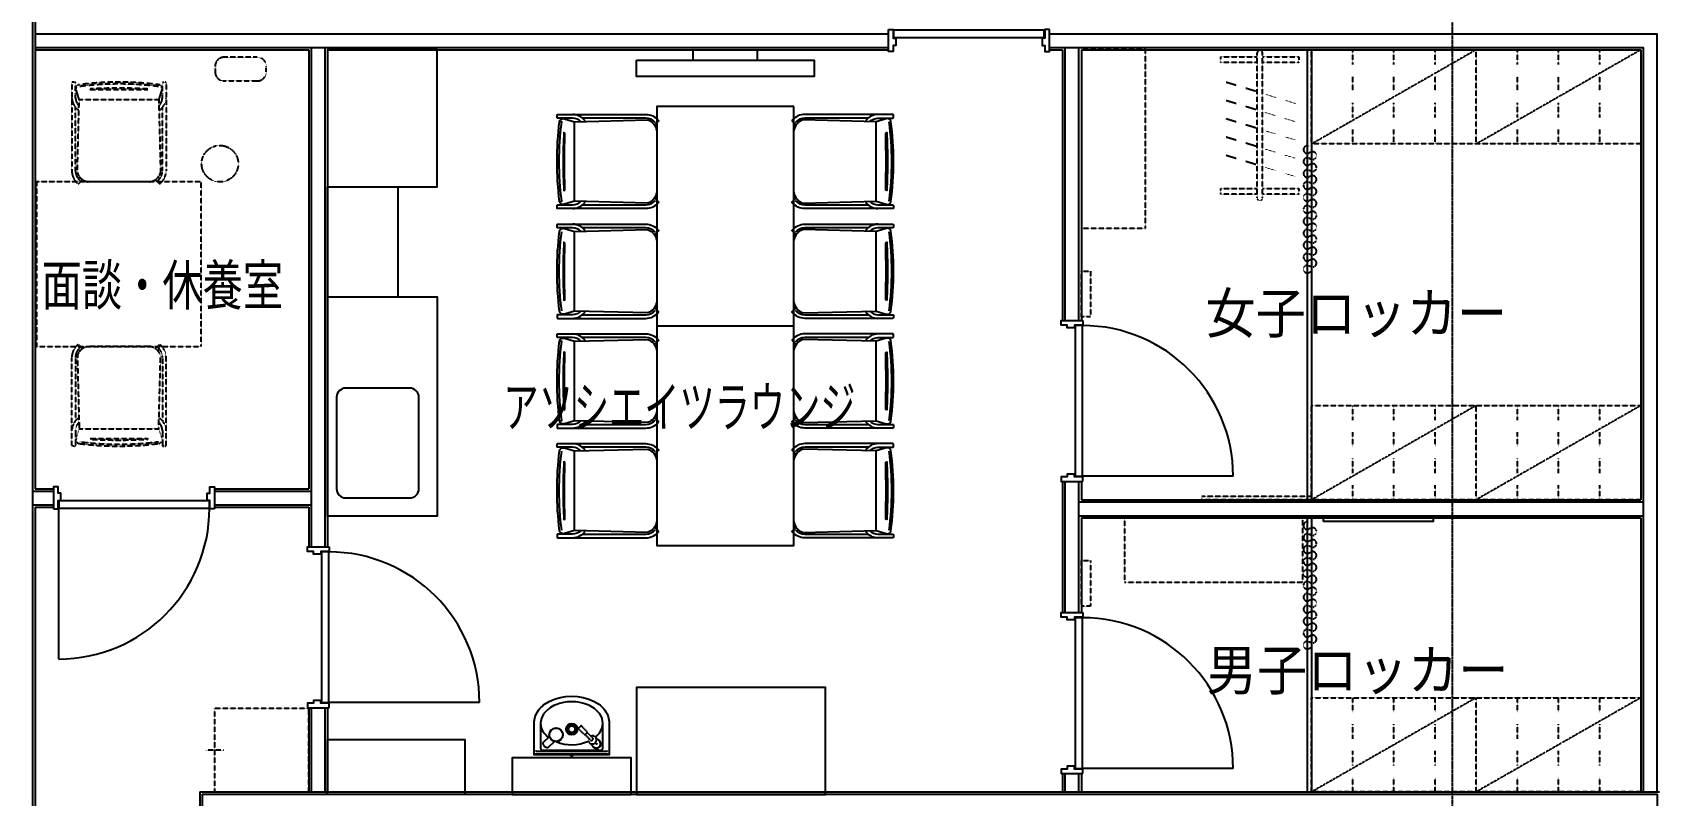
# Model space of a CAD drawing. Header units: millimetres. Extents: x 0 to 181737, y 0 to 59400.
# Drawn here: x 122052 to 130941, y 21818 to 25989 of the extents above; entities that cross this region are included whole.
import ezdxf
from ezdxf.enums import TextEntityAlignment as Align

# ---------------------------------------------------------------- set-up
doc = ezdxf.new("R2010")
doc.units = ezdxf.units.MM
doc.header["$LTSCALE"] = 0.2
doc.linetypes.add('CENTER', pattern=[50.8, 31.75, -6.35, 6.35, -6.35])
doc.linetypes.add('HIDDEN', pattern=[9.525, 6.35, -3.175])
for name, color, linetype in [('A_什器', 9, 'HIDDEN'), ('A_室名', 8, 'Continuous'), ('A_建築', 8, 'Continuous')]:
    doc.layers.add(name, color=color, linetype=linetype)
doc.layers.add('A_通芯', color=8, linetype='CENTER', plot=False)
doc.styles.get("Standard").update_dxf_attribs({"font": 'simplex.shx', "width": 0.8, "bigfont": 'extfont2.shx'})

# ---------------------------------------------------------------- blocks, each defined once
blk = doc.blocks.new('INS-GMEWW')
at = {"color": 0}
for p, q in [((-257.5, 272.5), (-257.5, -207.5)), ((-257.5, 272.5), (-257.5, 191.4)), ((-242.5, 277.5), (-252.5, 277.5)), ((-242.5, 277.5), (-252.5, 277.5)), ((-237.5, 212.5), (-237.5, 272.5)), ((237.5, 212.5), (237.5, 272.5)), ((242.5, 277.5), (252.5, 277.5)), ((242.5, 277.5), (252.5, 277.5)), ((257.5, 272.5), (257.5, -207.5)), ((257.5, 272.5), (257.5, 191.4)), ((-237.5, 191.9), (-237.5, 212.5)), ((-217.5, 182.5), (-234, 236.7)), ((-227.5, -217.5), (-217.5, 182.5)), ((-217.5, 182.5), (217.5, 182.5)), ((-158.2, 239.9), (-155.9, 235.1)), ((155.9, 235.1), (158.2, 239.9)), ((234, 236.7), (217.5, 182.5)), ((217.5, 182.5), (227.5, -217.5)), ((237.5, 191.9), (237.5, 212.5)), ((-237.5, -207.5), (-237.5, 138.9)), ((-219.2, 127), (-218.9, 127.3)), ((219.2, 127), (218.9, 127.3)), ((237.5, -207.5), (237.5, 138.9)), ((-213.7, -242.4), (-222.3, -251)), ((-219.1, -276), (-198.8, -255.8)), ((219.1, -276), (198.8, -255.8)), ((213.7, -242.4), (222.3, -251)), ((167.5, -267.5), (-167.5, -267.5))]:
    blk.add_line(p, q, dxfattribs=at)
for centre, radius, start, end in [((-252.5, 272.5), 5, 90, 180), ((-252.5, 272.5), 5, 90, 180), ((-242.5, 272.5), 5, 0, 90), ((-242.5, 272.5), 5, 11.16481, 90), ((0, -1400.2), 1677.7, 82.54265, 97.45735), ((0, -1400.2), 1667.7, 82.54265, 97.45735), ((242.5, 272.5), 5, 90, 180), ((242.5, 272.5), 5, 90, 168.83519), ((252.5, 272.5), 5, 0, 90), ((252.5, 272.5), 5, 0, 90), ((-167.6, 195.6), 90, 182.62764, 229.88083), ((-167.6, 195.6), 70, 182.97954, 223.49198), ((-215.1, 243.5), 20, 97.45735, 199.76235), ((0, -2530.2), 2774.6, 86.73146, 93.26854), ((0, -10804), 11040.2, 89.19072, 90.80928), ((215.1, 243.5), 20, 340.23765, 82.54265), ((167.6, 195.6), 70, 316.50802, 357.02046), ((167.6, 195.6), 90, 310.11917, 357.37236), ((-222.4, 130.6), 5, 229.88083, 270), ((-222.7, 130.6), 5, 274.03268, 315.20027), ((222.7, 130.6), 5, 224.79973, 265.96732), ((222.4, 130.6), 5, 270, 310.11917), ((-167.5, -207.5), 90, 180, 229.88083), ((-167.5, -207.5), 70, 180, 230.29098), ((-158.4, -195.6), 72.4, 197.5731, 262.81576), ((158.4, -195.6), 72.4, 277.18424, 342.4269), ((167.5, -207.5), 70, 309.70902, 0), ((167.5, -207.5), 90, 310.11917, 0), ((-222.3, -272.5), 5, 229.88083, 270), ((-222.6, -272.5), 5, 274.03268, 315.20027), ((222.6, -272.5), 5, 224.79973, 265.96732), ((222.3, -272.5), 5, 270, 310.11917)]:
    blk.add_arc(centre, radius, start, end, dxfattribs=at)
blk = doc.blocks.new('INS-GPPFS')
at = {"color": 0}
for p, q in [((-219.1, 276), (-198.8, 255.8)), ((167.5, 267.5), (-167.5, 267.5)), ((219.1, 276), (198.8, 255.8)), ((-257.5, -272.5), (-257.5, 207.5)), ((-237.5, 207.5), (-237.5, -138.9)), ((-227.5, 217.5), (-217.5, -182.5)), ((-213.7, 242.4), (-222.3, 251)), ((213.7, 242.4), (222.3, 251)), ((217.5, -182.5), (227.5, 217.5)), ((237.5, 207.5), (237.5, -138.9)), ((257.5, -272.5), (257.5, 207.5)), ((-219.2, -127), (-218.9, -127.3)), ((219.2, -127), (218.9, -127.3)), ((-257.5, -272.5), (-257.5, -191.4)), ((-237.5, -191.9), (-237.5, -212.5)), ((-237.5, -212.5), (-237.5, -272.5)), ((-217.5, -182.5), (-234, -236.7)), ((-217.5, -182.5), (217.5, -182.5)), ((-158.2, -239.9), (-155.9, -235.1)), ((155.9, -235.1), (158.2, -239.9)), ((234, -236.7), (217.5, -182.5)), ((237.5, -191.9), (237.5, -212.5)), ((237.5, -212.5), (237.5, -272.5)), ((257.5, -272.5), (257.5, -191.4)), ((-242.5, -277.5), (-252.5, -277.5)), ((-242.5, -277.5), (-252.5, -277.5)), ((242.5, -277.5), (252.5, -277.5)), ((242.5, -277.5), (252.5, -277.5))]:
    blk.add_line(p, q, dxfattribs=at)
for centre, radius, start, end in [((-167.5, 207.5), 90, 130.11917, 180), ((-158.4, 195.6), 72.4, 97.18424, 162.4269), ((-222.3, 272.5), 5, 90, 130.11917), ((-222.6, 272.5), 5, 44.79973, 85.96732), ((158.4, 195.6), 72.4, 17.5731, 82.81576), ((222.6, 272.5), 5, 94.03268, 135.20027), ((222.3, 272.5), 5, 49.88083, 90), ((167.5, 207.5), 90, 0, 49.88083), ((-167.5, 207.5), 70, 129.70902, 180), ((167.5, 207.5), 70, 360, 50.29098), ((-167.6, -195.6), 90, 130.11917, 177.37236), ((-167.6, -195.6), 70, 136.50802, 177.02046), ((-222.4, -130.6), 5, 90, 130.11917), ((-222.7, -130.6), 5, 44.79973, 85.96732), ((167.6, -195.6), 70, 2.97954, 43.49198), ((222.7, -130.6), 5, 94.03268, 135.20027), ((222.4, -130.6), 5, 49.88083, 90), ((167.6, -195.6), 90, 2.62764, 49.88083), ((-215.1, -243.5), 20, 160.23765, 262.54265), ((0, 1400.2), 1677.7, 262.54265, 277.45735), ((0, 1400.2), 1667.7, 262.54265, 277.45735), ((0, 2530.2), 2774.6, 266.73146, 273.26854), ((0, 10804), 11040.2, 269.19072, 270.80928), ((215.1, -243.5), 20, 277.45735, 19.76235), ((-252.5, -272.5), 5, 180, 270), ((-252.5, -272.5), 5, 180, 270), ((-242.5, -272.5), 5, 270, 0), ((-242.5, -272.5), 5, 270, 348.83519), ((242.5, -272.5), 5, 180, 270), ((242.5, -272.5), 5, 191.16481, 270), ((252.5, -272.5), 5, 270, 0), ((252.5, -272.5), 5, 270, 0)]:
    blk.add_arc(centre, radius, start, end, dxfattribs=at)
blk = doc.blocks.new('INS-G4K5L')
at = {"color": 0}
for p, q in [((-15, -395), (-15, 395)), ((15, -395), (15, 395)), ((-129.6, 219.2), (-183.5, 235.5)), ((-21.9, 186.4), (-75.8, 202.8)), ((-129.6, 119.2), (-183.5, 135.5)), ((-21.9, 86.4), (-75.8, 102.8)), ((85.9, 153.7), (32, 170.1)), ((193.7, 120.9), (139.8, 137.3)), ((-129.6, 19.2), (-183.5, 35.5)), ((-21.9, -13.6), (-75.8, 2.8)), ((85.9, 53.7), (32, 70.1)), ((193.7, 20.9), (139.8, 37.3)), ((-129.6, -80.8), (-183.5, -64.5)), ((85.9, -46.3), (32, -29.9)), ((193.7, -79.1), (139.8, -62.7)), ((-129.6, -180.8), (-183.5, -164.5)), ((-21.9, -113.6), (-75.8, -97.2)), ((85.9, -146.3), (32, -129.9)), ((193.7, -179.1), (139.8, -162.7)), ((-21.9, -213.6), (-75.8, -197.2)), ((85.9, -246.3), (32, -229.9)), ((193.7, -279.1), (139.8, -262.7))]:
    blk.add_line(p, q, dxfattribs=at)
for points in [[(-15, 345), (-212.5, 345), (-212.5, 375), (-15, 375)], [(15, 375), (212.5, 375), (212.5, 345), (15, 345)], [(-15, -375), (-212.5, -375), (-212.5, -345), (-15, -345)], [(15, -345), (212.5, -345), (212.5, -375), (15, -375)]]:
    blk.add_lwpolyline(points, dxfattribs=at)
for centre, start, end in [((0, 395), 0, 180), ((0, -395), 180, 0)]:
    blk.add_arc(centre, 15, start, end, dxfattribs=at)
blk = doc.blocks.new('INS-GEMI2')
at = {"color": 0}
for p, q in [((-30, 14.3), (-61.3, 45.6)), ((-14.3, 30), (-45.6, 61.3)), ((-27, 12.9), (-30, 14.3)), ((4.6, -16), (-25.2, 13.9)), ((-12.9, 27), (-14.3, 30)), ((16, -4.6), (-13.9, 25.2)), ((31, 0.8), (31, 0.8)), ((31, 0.8), (31, 0.8)), ((51.4, -19.6), (31, 0.8)), ((-0.8, -31), (19.6, -51.4)), ((13, -44.9), (13.9, -46.9)), ((13.9, -46.9), (15, -48.8)), ((15, -48.8), (16.2, -50.6)), ((16.2, -50.6), (17.5, -52.4)), ((17.5, -52.4), (19, -54)), ((19, -54), (20.7, -55.5)), ((19.6, -51.4), (20.8, -52.5)), ((20.7, -55.5), (22.4, -56.9)), ((20.8, -52.5), (22.1, -53.6)), ((22.1, -53.6), (23.4, -54.5)), ((22.4, -56.9), (24.2, -58.1)), ((23.4, -54.5), (24.8, -55.4)), ((24.2, -58.1), (26.2, -59.1)), ((24.8, -55.4), (26.2, -56.1)), ((26.2, -56.1), (27.7, -56.7)), ((26.2, -59.1), (28.1, -60)), ((27.7, -56.7), (29.3, -57.3)), ((28.1, -60), (30.2, -60.7)), ((29.3, -57.3), (30.8, -57.7)), ((30.2, -60.7), (32.3, -61.3)), ((30.8, -57.7), (32.4, -58)), ((32.3, -61.3), (34.5, -61.7)), ((32.4, -58), (34, -58.3)), ((34, -58.3), (35.7, -58.4)), ((34.5, -61.7), (36.7, -61.8)), ((35.7, -58.4), (37.3, -58.3)), ((36.7, -61.8), (38.9, -61.8)), ((37.3, -58.3), (38.9, -58.2)), ((38.9, -58.2), (40.5, -58)), ((38.9, -61.8), (41, -61.6)), ((40.5, -58), (42.1, -57.6)), ((41, -61.6), (43.2, -61.3)), ((42.1, -57.6), (43.6, -57.1)), ((43.2, -61.3), (45.3, -60.7)), ((43.6, -57.1), (45.2, -56.5)), ((46.9, -13.9), (44.9, -13)), ((45.2, -56.5), (46.6, -55.8)), ((45.3, -60.7), (47.3, -59.9)), ((46.6, -55.8), (48, -55)), ((48.8, -15), (46.9, -13.9)), ((47.3, -59.9), (49.3, -59)), ((48, -55), (49.4, -54.1)), ((50.6, -16.2), (48.8, -15)), ((49.3, -59), (51.2, -57.8)), ((49.4, -54.1), (50.7, -53.1)), ((52.4, -17.5), (50.6, -16.2)), ((50.7, -53.1), (51.9, -52)), ((51.2, -57.8), (53, -56.5)), ((52.6, -20.8), (51.4, -19.6)), ((51.4, -19.6), (51.4, -19.6)), ((51.8, -53.9), (51.7, -54.2)), ((51.7, -54.2), (51.7, -54.4)), ((51.7, -54.4), (51.7, -54.7)), ((51.7, -54.7), (51.7, -55)), ((51.7, -55), (51.8, -55.3)), ((52, -53.6), (51.8, -53.9)), ((51.8, -55.3), (52, -55.5)), ((51.9, -52), (53, -50.7)), ((52.1, -53.4), (52, -53.6)), ((53, -56.5), (52, -55.5)), ((52.3, -53.1), (52.1, -53.4)), ((52.5, -52.9), (52.3, -53.1)), ((54, -19), (52.4, -17.5)), ((52.7, -52.7), (52.5, -52.9)), ((53.6, -22.1), (52.6, -20.8)), ((52.9, -52.5), (52.7, -52.7)), ((53.1, -52.3), (52.9, -52.5)), ((53, -50.7), (54, -49.5)), ((53.4, -52.1), (53.1, -52.3)), ((53.6, -52), (53.4, -52.1)), ((54.6, -23.5), (53.6, -22.1)), ((53.9, -51.8), (53.6, -52)), ((54.2, -51.7), (53.9, -51.8)), ((55.5, -20.7), (54, -19)), ((54, -49.5), (55, -48.1)), ((54.4, -51.7), (54.2, -51.7)), ((54.7, -51.7), (54.4, -51.7)), ((55.4, -24.9), (54.6, -23.5)), ((55, -51.7), (54.7, -51.7)), ((55, -48.1), (55.8, -46.7)), ((55.3, -51.8), (55, -51.7)), ((55.5, -52), (55.3, -51.8)), ((56.1, -26.3), (55.4, -24.9)), ((56.9, -22.4), (55.5, -20.7)), ((56.5, -53), (55.5, -52)), ((55.8, -46.7), (56.5, -45.2)), ((56.8, -27.8), (56.1, -26.3)), ((56.5, -45.2), (57.1, -43.7)), ((56.5, -53), (57.8, -51.2)), ((57.3, -29.3), (56.8, -27.8)), ((58.1, -24.2), (56.9, -22.4)), ((57.1, -43.7), (57.6, -42.2)), ((57.7, -30.9), (57.3, -29.3)), ((57.6, -42.2), (57.9, -40.6)), ((58.1, -32.5), (57.7, -30.9)), ((57.8, -51.2), (59, -49.3)), ((57.9, -40.6), (58.2, -39)), ((59.1, -26.2), (58.1, -24.2)), ((58.3, -34.1), (58.1, -32.5)), ((58.2, -39), (58.3, -37.4)), ((58.4, -35.7), (58.3, -34.1)), ((58.3, -37.4), (58.4, -35.7)), ((59, -49.3), (59.9, -47.3)), ((60, -28.1), (59.1, -26.2)), ((59.9, -47.3), (60.7, -45.3)), ((60.7, -30.2), (60, -28.1)), ((61.3, -32.3), (60.7, -30.2)), ((60.7, -45.3), (61.3, -43.2)), ((61.7, -34.5), (61.3, -32.3)), ((61.3, -43.2), (61.6, -41)), ((61.6, -41), (61.8, -38.9)), ((61.8, -36.7), (61.7, -34.5)), ((61.8, -38.9), (61.8, -36.7))]:
    blk.add_line(p, q, dxfattribs=at)
blk.add_circle((36.5, -36.5), 2, dxfattribs=at)
for centre, radius, start, end in [((-59.8, 47), 2, 142.79843, 225), ((-36.2, 28.9), 31.8, 139.82596, 142.58749), ((10.4, -11.2), 93.2, 134.65172, 139.48337), ((11.2, -10.4), 93.2, 130.51663, 135.34828), ((-36.8, 46.1), 19.1, 126.49962, 131.08693), ((-47, 59.8), 2, 45, 127.20157), ((-27.3, 14.8), 1.97, 278.1166, 311.35537), ((-74, 74), 77.3, 308.35485, 318.31698), ((-44.6, 49.3), 39, 316.68072, 323.28141), ((-14.8, 27.3), 1.97, 318.64463, 351.8834), ((16, -15.9), 22.9, 109.25934, 114.86181), ((15.8, -15.1), 22.1, 72.61322, 109.4606), ((16.1, -14.1), 21.1, 45.04022, 72.46762), ((16.1, -14), 21.1, 17.53238, 44.95978), ((15.1, -15.8), 22.1, 160.5394, 197.38677), ((14.1, -16.1), 21.1, 197.53238, 224.95978), ((-0.8, -9.3), 5.04, 145.07818, 170.80066), ((14, -16.1), 21.1, 225.04022, 252.46762), ((9.9, -10.7), 7.49, 224.93171, 252.46738), ((10, -10.6), 7.52, 225.03801, 252.42037), ((10, -10.3), 7.87, 252.55854, 289.40819), ((10, -10.3), 7.87, 252.56835, 289.4176), ((14.3, -15.1), 22.1, 252.61322, 289.4606), ((9.9, -9.9), 8.25, 289.30127, 340.69873), ((9.9, -10), 8.23, 289.27591, 315.0337), ((10.3, -10.1), 7.87, 314.24382, 43.99247), ((10.6, -10), 7.52, 17.57963, 44.96199), ((10.3, -10), 7.87, 340.59181, 17.44146), ((14, -14), 23.2, 289.3477, 340.6523), ((15.1, -14.3), 22.1, 340.5394, 17.38677)]:
    blk.add_arc(centre, radius, start, end, dxfattribs=at)
at = {"color": 0, "lineweight": -3}
blk.add_point((36.5, -36.5), dxfattribs=at)

msp = doc.modelspace()

# ---------------------------------------------------------------- linework, layer by layer
at = {"layer": 'A_什器', "linetype": 'Continuous'}
for points in [[(123664.79, 24545), (124264.79, 24545), (124264.79, 23345), (123664.79, 23345), (123664.79, 25145), (124264.8, 25145), (124264.8, 25895), (123664.8, 25895), (123664.8, 25145)], [(125664.57, 25839), (125664.57, 25895), (126014.57, 25895), (126014.57, 25839)], [(129019.8, 25894.99), (129019.8, 23435)], [(129044.8, 25894.99), (129044.8, 23435)], [(125439.49, 25497.79), (125448.08, 25506.39)], [(126239.65, 25497.79), (126231.06, 25506.39)], [(124049.79, 25145), (124049.79, 24545)], [(125439.49, 25070.31), (125448.08, 25061.72)], [(126239.65, 25070.31), (126231.06, 25061.72)], [(125439.49, 24897.79), (125448.08, 24906.39)], [(126239.65, 24897.79), (126231.06, 24906.39)], [(125439.49, 24470.31), (125448.08, 24461.72)], [(126239.65, 24470.31), (126231.06, 24461.72)], [(126214.57, 24384.05), (125464.57, 24384.05)], [(125439.49, 24297.79), (125448.08, 24306.39)], [(126239.65, 24297.79), (126231.06, 24306.39)], [(125439.49, 23870.31), (125448.08, 23861.72)], [(126239.65, 23870.31), (126231.06, 23861.72)], [(125439.49, 23697.79), (125448.08, 23706.39)], [(126239.65, 23697.79), (126231.06, 23706.39)], [(129019.81, 23335), (129019.81, 21837.49)], [(129044.81, 23335), (129044.81, 21837.49)], [(125439.49, 23270.31), (125448.08, 23261.72)], [(126239.65, 23270.31), (126231.06, 23261.72)], [(124794.85, 22045.23), (125204.86, 22045.23)], [(124992.78, 22033.16), (125006.92, 22047.3)], [(124992.78, 22047.3), (125006.92, 22033.16)]]:
    msp.add_lwpolyline(points, dxfattribs=at)
at = {"layer": 'A_什器'}
for points in [[(128136.05, 24920), (128136.05, 25895), (127786.05, 25895), (127786.05, 24920)], [(122074.81, 24273.09), (122974.81, 24273.09), (122974.81, 25173.09), (122074.81, 25173.09)], [(127786.05, 24434.8), (127786.05, 24684.8), (127836.05, 24684.8), (127836.05, 24434.8)], [(128444.82, 23435), (128444.82, 23455), (129044.82, 23455), (129044.82, 23435)], [(128022.5, 22985), (128997.5, 22985), (128997.5, 23335), (128022.5, 23335)], [(127786.05, 22852.11), (127786.05, 23102.11), (127836.05, 23102.11), (127836.05, 22852.11)], [(123562.3, 21837.5), (123562.3, 22292.5), (123047.3, 22292.5), (123047.3, 21837.5)]]:
    msp.add_lwpolyline(points, close=True, dxfattribs=at)
for points in [[(130844.8, 25895), (130844.8, 25380), (129044.8, 25379.99), (129044.8, 25894.99), (130844.8, 25895), (129944.8, 25380), (129944.8, 25895), (129044.8, 25379.99)], [(129269.8, 25814.99), (129269.8, 25894.99)], [(129494.8, 25814.99), (129494.8, 25894.99)], [(129719.8, 25814.99), (129719.8, 25894.99)], [(130169.8, 25815), (130169.8, 25895)], [(130394.8, 25815), (130394.8, 25895)], [(130619.8, 25815), (130619.8, 25895)], [(129269.8, 25669.99), (129269.8, 25749.99)], [(129494.8, 25669.99), (129494.8, 25749.99)], [(129719.8, 25669.99), (129719.8, 25749.99)], [(130169.8, 25670), (130169.8, 25750)], [(130394.8, 25670), (130394.8, 25750)], [(130619.8, 25670), (130619.8, 25750)], [(129269.8, 25524.99), (129269.8, 25604.99)], [(129494.8, 25524.99), (129494.8, 25604.99)], [(129719.8, 25524.99), (129719.8, 25604.99)], [(130169.8, 25525), (130169.8, 25605)], [(130394.8, 25525), (130394.8, 25605)], [(130619.8, 25525), (130619.8, 25605)], [(129269.8, 25379.99), (129269.8, 25459.99)], [(129494.8, 25379.99), (129494.8, 25459.99)], [(129719.8, 25379.99), (129719.8, 25459.99)], [(130169.8, 25380), (130169.8, 25460)], [(130394.8, 25380), (130394.8, 25460)], [(130619.8, 25380), (130619.8, 25460)], [(130844.8, 23950), (130844.8, 23435), (129044.8, 23435), (129044.8, 23950), (130844.8, 23950), (129944.8, 23435), (129944.8, 23950), (129044.8, 23435)], [(129269.8, 23870), (129269.8, 23950)], [(129494.8, 23870), (129494.8, 23950)], [(129719.8, 23870), (129719.8, 23950)], [(130169.8, 23870), (130169.8, 23950)], [(130394.8, 23870), (130394.8, 23950)], [(130619.8, 23870), (130619.8, 23950)], [(129269.8, 23725), (129269.8, 23805)], [(129494.8, 23725), (129494.8, 23805)], [(129719.8, 23725), (129719.8, 23805)], [(130169.8, 23725), (130169.8, 23805)], [(130394.8, 23725), (130394.8, 23805)], [(130619.8, 23725), (130619.8, 23805)], [(129269.8, 23580), (129269.8, 23660)], [(129494.8, 23580), (129494.8, 23660)], [(129719.8, 23580), (129719.8, 23660)], [(130169.8, 23580), (130169.8, 23660)], [(130394.8, 23580), (130394.8, 23660)], [(130619.8, 23580), (130619.8, 23660)], [(129269.8, 23435), (129269.8, 23515)], [(129494.8, 23435), (129494.8, 23515)], [(129719.8, 23435), (129719.8, 23515)], [(130169.8, 23435), (130169.8, 23515)], [(130394.8, 23435), (130394.8, 23515)], [(130619.8, 23435), (130619.8, 23515)], [(130844.8, 22352.5), (130844.8, 21837.5), (129044.8, 21837.5), (129044.8, 22352.5), (130844.8, 22352.5), (129944.8, 21837.5), (129944.8, 22352.5), (129044.8, 21837.5)], [(129269.8, 22272.5), (129269.8, 22352.5)], [(129494.8, 22272.5), (129494.8, 22352.5)], [(129719.8, 22272.5), (129719.8, 22352.5)], [(130169.8, 22272.5), (130169.8, 22352.5)], [(130394.8, 22272.5), (130394.8, 22352.5)], [(130619.8, 22272.5), (130619.8, 22352.5)], [(129269.8, 22127.5), (129269.8, 22207.5)], [(129494.8, 22127.5), (129494.8, 22207.5)], [(129719.8, 22127.5), (129719.8, 22207.5)], [(130169.8, 22127.5), (130169.8, 22207.5)], [(130394.8, 22127.5), (130394.8, 22207.5)], [(130619.8, 22127.5), (130619.8, 22207.5)], [(123097.3, 22065), (122997.3, 22065)], [(129269.8, 21982.5), (129269.8, 22062.5)], [(129494.8, 21982.5), (129494.8, 22062.5)], [(129719.8, 21982.5), (129719.8, 22062.5)], [(130169.8, 21982.5), (130169.8, 22062.5)], [(130394.8, 21982.5), (130394.8, 22062.5)], [(130619.8, 21982.5), (130619.8, 22062.5)], [(129269.8, 21837.5), (129269.8, 21917.5)], [(129494.8, 21837.5), (129494.8, 21917.5)], [(129719.8, 21837.5), (129719.8, 21917.5)], [(130169.8, 21837.5), (130169.8, 21917.5)], [(130394.8, 21837.5), (130394.8, 21917.5)], [(130619.8, 21837.5), (130619.8, 21917.5)]]:
    msp.add_lwpolyline(points, dxfattribs=at)
msp.add_lwpolyline([(123280.41, 25854.44), (123100.41, 25854.44, 0.4142136), (123050.41, 25804.44), (123050.41, 25774.44, 0.4142136), (123100.41, 25724.44), (123280.41, 25724.44, 0.4142136), (123330.41, 25774.44), (123330.41, 25804.44, 0.4142136)], format="xyb", close=True, dxfattribs=at)
at = {"layer": 'A_什器', "linetype": 'Continuous'}
for points in [[(125354.07, 25839), (126325.07, 25839), (126325.07, 25748.5), (125354.07, 25748.5)], [(126214.57, 25584.05), (125464.57, 25584.05), (125464.57, 23184.05), (126214.57, 23184.05)], [(125354.85, 21823), (126386.85, 21823), (126386.85, 22408), (125354.85, 22408)], [(123664.8, 22123), (124414.8, 22123), (124414.8, 21823), (123664.8, 21823)], [(125324.85, 21823), (125324.85, 22023), (124674.85, 22023), (124674.85, 21823)]]:
    msp.add_lwpolyline(points, close=True, dxfattribs=at)
for points in [[(125049.67, 25502.43, 0.1786334), (125005.13, 25521.55), (124924.57, 25521.55, -0.4142136), (124919.57, 25526.55), (124919.57, 25536.55, -0.4142136), (124924.57, 25541.55), (125404.57, 25541.55, -0.2211492), (125473.39, 25509.55, -0.1768632), (125474.57, 25506.32, -0.1815847), (125473.1, 25503.13), (125452.84, 25482.87)], [(125014.57, 25066.55), (124960.35, 25050.09, -0.4786102), (124933.76, 25066.31, -0.0651697), (124933.76, 25501.79, -0.4786102), (124960.35, 25518.02), (125014.57, 25501.55)], [(125069.74, 25502.93), (125070.03, 25503.22, 0.1815847), (125071.49, 25506.42, 0.1768632), (125070.32, 25509.64, 0.2091531), (125005.62, 25541.55)], [(125464.57, 25116.55, -0.2926226), (125414.57, 25056.55), (125014.57, 25066.55), (125014.57, 25501.55), (125414.57, 25511.55, -0.2926226), (125464.57, 25451.55)], [(125458.42, 25496.27, 0.2230271), (125404.57, 25521.55), (125058.18, 25521.55)], [(126629.46, 25502.43, -0.1786334), (126674, 25521.55), (126754.57, 25521.55, 0.4142136), (126759.57, 25526.55), (126759.57, 25536.55, 0.4142136), (126754.57, 25541.55), (126274.57, 25541.55, 0.2211492), (126205.74, 25509.55, 0.1768632), (126204.57, 25506.32, 0.1815847), (126206.03, 25503.13), (126226.29, 25482.87)], [(126214.57, 25116.55, 0.2926226), (126264.57, 25056.55), (126664.57, 25066.55), (126664.57, 25501.55), (126264.57, 25511.55, 0.2926226), (126214.57, 25451.55)], [(126620.96, 25521.55), (126274.57, 25521.55, 0.2230271), (126220.72, 25496.27)], [(126673.52, 25541.55, 0.2091531), (126608.82, 25509.64, 0.1768632), (126607.64, 25506.42, 0.1815847), (126609.11, 25503.22), (126609.4, 25502.93)], [(126664.57, 25066.55), (126718.78, 25050.09, 0.4786102), (126745.38, 25066.31, 0.0651697), (126745.38, 25501.79, 0.4786102), (126718.78, 25518.02), (126664.57, 25501.55)], [(124943.67, 25500.49, 0.0651697), (124943.67, 25067.61)], [(124961.99, 25128.12, -0.0070624), (124961.99, 25439.98), (124957.18, 25442.25, 0.0285312), (124957.18, 25125.86), (124961.99, 25128.12)], [(126717.15, 25439.98), (126721.96, 25442.25, -0.0285312), (126721.96, 25125.86), (126717.15, 25128.12, 0.0070624), (126717.15, 25439.98)], [(126735.46, 25067.61, 0.0651697), (126735.46, 25500.49)], [(125452.84, 25085.24), (125473.1, 25064.98, -0.1815847), (125474.57, 25061.78, -0.1768632), (125473.39, 25058.56, -0.2211492), (125404.57, 25026.55), (124924.57, 25026.55, -0.4142136), (124919.57, 25031.55), (124919.57, 25041.55, -0.4142136), (124924.57, 25046.55), (125005.13, 25046.55, 0.1786334), (125049.67, 25065.67)], [(125058.18, 25046.55), (125404.57, 25046.55, 0.2230271), (125458.42, 25071.83)], [(126629.46, 25065.67, 0.1786334), (126674, 25046.55), (126754.57, 25046.55, -0.4142136), (126759.57, 25041.55), (126759.57, 25031.55, -0.4142136), (126754.57, 25026.55), (126274.57, 25026.55, -0.2211492), (126205.74, 25058.56, -0.1768632), (126204.57, 25061.78, -0.1815847), (126206.03, 25064.98), (126226.29, 25085.24)], [(126220.72, 25071.83, 0.2230271), (126274.57, 25046.55), (126620.96, 25046.55)], [(125005.62, 25026.55, 0.2091531), (125070.32, 25058.46, 0.1768632), (125071.49, 25061.68, 0.1815847), (125070.03, 25064.88), (125069.74, 25065.17)], [(126609.4, 25065.17), (126609.11, 25064.88, 0.1815847), (126607.64, 25061.68, 0.1768632), (126608.82, 25058.46, 0.2091531), (126673.52, 25026.55)], [(125049.67, 24902.43, 0.1786334), (125005.13, 24921.55), (124924.57, 24921.55, -0.4142136), (124919.57, 24926.55), (124919.57, 24936.55, -0.4142136), (124924.57, 24941.55), (125404.57, 24941.55, -0.2211492), (125473.39, 24909.55, -0.1768632), (125474.57, 24906.32, -0.1815847), (125473.1, 24903.13), (125452.84, 24882.87)], [(125014.57, 24466.55), (124960.35, 24450.09, -0.4786102), (124933.76, 24466.31, -0.0651697), (124933.76, 24901.79, -0.4786102), (124960.35, 24918.02), (125014.57, 24901.55)], [(124943.67, 24900.49, 0.0651697), (124943.67, 24467.61)], [(125069.74, 24902.93), (125070.03, 24903.22, 0.1815847), (125071.49, 24906.42, 0.1768632), (125070.32, 24909.64, 0.2091531), (125005.62, 24941.55)], [(125464.57, 24516.55, -0.2926226), (125414.57, 24456.55), (125014.57, 24466.55), (125014.57, 24901.55), (125414.57, 24911.55, -0.2926226), (125464.57, 24851.55)], [(125458.42, 24896.27, 0.2230271), (125404.57, 24921.55), (125058.18, 24921.55)], [(126226.29, 24882.87), (126206.03, 24903.13, -0.1815847), (126204.57, 24906.32, -0.1768632), (126205.74, 24909.55, -0.2211492), (126274.57, 24941.55), (126754.57, 24941.55, -0.4142136), (126759.57, 24936.55), (126759.57, 24926.55, -0.4142136), (126754.57, 24921.55), (126674, 24921.55, 0.1786334), (126629.46, 24902.43)], [(126214.57, 24516.55, 0.2926226), (126264.57, 24456.55), (126664.57, 24466.55), (126664.57, 24901.55), (126264.57, 24911.55, 0.2926226), (126214.57, 24851.55)], [(126620.96, 24921.55), (126274.57, 24921.55, 0.2230271), (126220.72, 24896.27)], [(126673.52, 24941.55, 0.2091531), (126608.82, 24909.64, 0.1768632), (126607.64, 24906.42, 0.1815847), (126609.11, 24903.22), (126609.4, 24902.93)], [(126664.57, 24466.55), (126718.78, 24450.09, 0.4786102), (126745.38, 24466.31, 0.0651697), (126745.38, 24901.79, 0.4786102), (126718.78, 24918.02), (126664.57, 24901.55)], [(126735.46, 24467.61, 0.0651697), (126735.46, 24900.49)], [(124961.99, 24839.98), (124957.18, 24842.25, 0.0285312), (124957.18, 24525.86), (124961.99, 24528.12, -0.0070624), (124961.99, 24839.98)], [(126717.15, 24839.98), (126721.96, 24842.25, -0.0285312), (126721.96, 24525.86), (126717.15, 24528.12, 0.0070624), (126717.15, 24839.98)], [(125049.67, 24465.67, -0.1786334), (125005.13, 24446.55), (124924.57, 24446.55, 0.4142136), (124919.57, 24441.55), (124919.57, 24431.55, 0.4142136), (124924.57, 24426.55), (125404.57, 24426.55, 0.2211492), (125473.39, 24458.56, 0.1768632), (125474.57, 24461.78, 0.1815847), (125473.1, 24464.98), (125452.84, 24485.24)], [(125005.62, 24426.55, 0.2091531), (125070.32, 24458.46, 0.1768632), (125071.49, 24461.68, 0.1815847), (125070.03, 24464.88), (125069.74, 24465.17)], [(125058.18, 24446.55), (125404.57, 24446.55, 0.2230271), (125458.42, 24471.83)], [(126629.46, 24465.67, 0.1786334), (126674, 24446.55), (126754.57, 24446.55, -0.4142136), (126759.57, 24441.55), (126759.57, 24431.55, -0.4142136), (126754.57, 24426.55), (126274.57, 24426.55, -0.2211492), (126205.74, 24458.56, -0.1768632), (126204.57, 24461.78, -0.1815847), (126206.03, 24464.98), (126226.29, 24485.24)], [(126220.72, 24471.83, 0.2230271), (126274.57, 24446.55), (126620.96, 24446.55)], [(126609.4, 24465.17), (126609.11, 24464.88, 0.1815847), (126607.64, 24461.68, 0.1768632), (126608.82, 24458.46, 0.2091531), (126673.52, 24426.55)], [(125049.67, 24302.43, 0.1786334), (125005.13, 24321.55), (124924.57, 24321.55, -0.4142136), (124919.57, 24326.55), (124919.57, 24336.55, -0.4142136), (124924.57, 24341.55), (125404.57, 24341.55, -0.2211492), (125473.39, 24309.55, -0.1768632), (125474.57, 24306.32, -0.1815847), (125473.1, 24303.13), (125452.84, 24282.87)], [(125014.57, 23866.55), (124960.35, 23850.09, -0.4786102), (124933.76, 23866.31, -0.0651697), (124933.76, 24301.79, -0.4786102), (124960.35, 24318.02), (125014.57, 24301.55)], [(124943.67, 24300.49, 0.0651697), (124943.67, 23867.61)], [(125069.74, 24302.93), (125070.03, 24303.22, 0.1815847), (125071.49, 24306.42, 0.1768632), (125070.32, 24309.64, 0.2091531), (125005.62, 24341.55)], [(125464.57, 23916.55, -0.2926226), (125414.57, 23856.55), (125014.57, 23866.55), (125014.57, 24301.55), (125414.57, 24311.55, -0.2926226), (125464.57, 24251.55)], [(125458.42, 24296.27, 0.2230271), (125404.57, 24321.55), (125058.18, 24321.55)], [(126629.46, 24302.43, -0.1786334), (126674, 24321.55), (126754.57, 24321.55, 0.4142136), (126759.57, 24326.55), (126759.57, 24336.55, 0.4142136), (126754.57, 24341.55), (126274.57, 24341.55, 0.2211492), (126205.74, 24309.55, 0.1768632), (126204.57, 24306.32, 0.1815847), (126206.03, 24303.13), (126226.29, 24282.87)], [(126214.57, 23916.55, 0.2926226), (126264.57, 23856.55), (126664.57, 23866.55), (126664.57, 24301.55), (126264.57, 24311.55, 0.2926226), (126214.57, 24251.55)], [(126620.96, 24321.55), (126274.57, 24321.55, 0.2230271), (126220.72, 24296.27)], [(126673.52, 24341.55, 0.2091531), (126608.82, 24309.64, 0.1768632), (126607.64, 24306.42, 0.1815847), (126609.11, 24303.22), (126609.4, 24302.93)], [(126664.57, 23866.55), (126718.78, 23850.09, 0.4786102), (126745.38, 23866.31, 0.0651697), (126745.38, 24301.79, 0.4786102), (126718.78, 24318.02), (126664.57, 24301.55)], [(126735.46, 23867.61, 0.0651697), (126735.46, 24300.49)], [(124961.99, 23928.12, -0.0070624), (124961.99, 24239.98), (124957.18, 24242.25, 0.0285312), (124957.18, 23925.86), (124961.99, 23928.12)], [(126717.15, 24239.98), (126721.96, 24242.25, -0.0285312), (126721.96, 23925.86), (126717.15, 23928.12, 0.0070624), (126717.15, 24239.98)], [(125049.67, 23865.67, -0.1786334), (125005.13, 23846.55), (124924.57, 23846.55, 0.4142136), (124919.57, 23841.55), (124919.57, 23831.55, 0.4142136), (124924.57, 23826.55), (125404.57, 23826.55, 0.2211492), (125473.39, 23858.56, 0.1768632), (125474.57, 23861.78, 0.1815847), (125473.1, 23864.98), (125452.84, 23885.24)], [(125005.62, 23826.55, 0.2091531), (125070.32, 23858.46, 0.1768632), (125071.49, 23861.68, 0.1815847), (125070.03, 23864.88), (125069.74, 23865.17)], [(125058.18, 23846.55), (125404.57, 23846.55, 0.2230271), (125458.42, 23871.83)], [(126629.46, 23865.67, 0.1786334), (126674, 23846.55), (126754.57, 23846.55, -0.4142136), (126759.57, 23841.55), (126759.57, 23831.55, -0.4142136), (126754.57, 23826.55), (126274.57, 23826.55, -0.2211492), (126205.74, 23858.56, -0.1768632), (126204.57, 23861.78, -0.1815847), (126206.03, 23864.98), (126226.29, 23885.24)], [(126220.72, 23871.83, 0.2230271), (126274.57, 23846.55), (126620.96, 23846.55)], [(126609.4, 23865.17), (126609.11, 23864.88, 0.1815847), (126607.64, 23861.68, 0.1768632), (126608.82, 23858.46, 0.2091531), (126673.52, 23826.55)], [(125049.67, 23702.43, 0.1786334), (125005.13, 23721.55), (124924.57, 23721.55, -0.4142136), (124919.57, 23726.55), (124919.57, 23736.55, -0.4142136), (124924.57, 23741.55), (125404.57, 23741.55, -0.2211492), (125473.39, 23709.55, -0.1768632), (125474.57, 23706.32, -0.1815847), (125473.1, 23703.13), (125452.84, 23682.87)], [(125069.74, 23702.93), (125070.03, 23703.22, 0.1815847), (125071.49, 23706.42, 0.1768632), (125070.32, 23709.64, 0.2091531), (125005.62, 23741.55)], [(126629.46, 23702.43, -0.1786334), (126674, 23721.55), (126754.57, 23721.55, 0.4142136), (126759.57, 23726.55), (126759.57, 23736.55, 0.4142136), (126754.57, 23741.55), (126274.57, 23741.55, 0.2211492), (126205.74, 23709.55, 0.1768632), (126204.57, 23706.32, 0.1815847), (126206.03, 23703.13), (126226.29, 23682.87)], [(126673.52, 23741.55, 0.2091531), (126608.82, 23709.64, 0.1768632), (126607.64, 23706.42, 0.1815847), (126609.11, 23703.22), (126609.4, 23702.93)], [(125014.57, 23266.55), (124960.35, 23250.09, -0.4786102), (124933.76, 23266.31, -0.0651697), (124933.76, 23701.79, -0.4786102), (124960.35, 23718.02), (125014.57, 23701.55)], [(124943.67, 23700.49, 0.0651697), (124943.67, 23267.61)], [(125464.57, 23316.55, -0.2926226), (125414.57, 23256.55), (125014.57, 23266.55), (125014.57, 23701.55), (125414.57, 23711.55, -0.2926226), (125464.57, 23651.55)], [(125458.42, 23696.27, 0.2230271), (125404.57, 23721.55), (125058.18, 23721.55)], [(126214.57, 23316.55, 0.2926226), (126264.57, 23256.55), (126664.57, 23266.55), (126664.57, 23701.55), (126264.57, 23711.55, 0.2926226), (126214.57, 23651.55)], [(126620.96, 23721.55), (126274.57, 23721.55, 0.2230271), (126220.72, 23696.27)], [(126664.57, 23266.55), (126718.78, 23250.09, 0.4786102), (126745.38, 23266.31, 0.0651697), (126745.38, 23701.79, 0.4786102), (126718.78, 23718.02), (126664.57, 23701.55)], [(126735.46, 23267.61, 0.0651697), (126735.46, 23700.49)], [(124961.99, 23639.98), (124957.18, 23642.25, 0.0285312), (124957.18, 23325.86), (124961.99, 23328.12, -0.0070624), (124961.99, 23639.98)], [(126717.15, 23639.98), (126721.96, 23642.25, -0.0285312), (126721.96, 23325.86), (126717.15, 23328.12, 0.0070624), (126717.15, 23639.98)], [(125049.67, 23265.67, -0.1786334), (125005.13, 23246.55), (124924.57, 23246.55, 0.4142136), (124919.57, 23241.55), (124919.57, 23231.55, 0.4142136), (124924.57, 23226.55), (125404.57, 23226.55, 0.2211492), (125473.39, 23258.56, 0.1768632), (125474.57, 23261.78, 0.1815847), (125473.1, 23264.98), (125452.84, 23285.24)], [(125005.62, 23226.55, 0.2091531), (125070.32, 23258.46, 0.1768632), (125071.49, 23261.68, 0.1815847), (125070.03, 23264.88), (125069.74, 23265.17)], [(125058.18, 23246.55), (125404.57, 23246.55, 0.2230271), (125458.42, 23271.83)], [(126629.46, 23265.67, 0.1786334), (126674, 23246.55), (126754.57, 23246.55, -0.4142136), (126759.57, 23241.55), (126759.57, 23231.55, -0.4142136), (126754.57, 23226.55), (126274.57, 23226.55, -0.2211492), (126205.74, 23258.56, -0.1768632), (126204.57, 23261.78, -0.1815847), (126206.03, 23264.98), (126226.29, 23285.24)], [(126220.72, 23271.83, 0.2230271), (126274.57, 23246.55), (126620.96, 23246.55)], [(126609.4, 23265.17), (126609.11, 23264.88, 0.1815847), (126607.64, 23261.68, 0.1768632), (126608.82, 23258.46, 0.2091531), (126673.52, 23226.55)], [(124876.29, 22331.5, -0.2325746), (125123.41, 22331.5, -0.1186033), (125180.99, 22283.67, -0.1617808), (125204.86, 22211.85), (125204.86, 22040.23), (124794.85, 22040.23), (124794.85, 22211.85, -0.1617808), (124818.71, 22283.67, -0.1186033), (124876.29, 22331.5)], [(124912.5, 22313.77, 0.1411939), (124846.53, 22263.3, 0.1606481), (124829.85, 22212.74)], [(125169.86, 22212.74, 0.1606481), (125153.17, 22263.3, 0.1411939), (125087.2, 22313.77, 0.1884396), (124912.5, 22313.77)], [(124829.85, 22215.23), (124829.85, 22075.23, 0.4142136), (124839.85, 22065.23), (125159.86, 22065.23, 0.4142136), (125169.86, 22075.23), (125169.86, 22215.23)], [(124829.85, 22212.72, 0.1713105), (124848.69, 22159.37, 0.0610056), (124873.12, 22135.67)], [(124905.02, 22113.4), (124905.02, 22113.4), (124873.84, 22081.07, -0.2742708), (124864, 22078.36, -0.2650967), (124842.98, 22099.38, -0.2742747), (124845.69, 22109.22), (124878.03, 22140.4)], [(125129.2, 22137.7, 0.0550709), (125151.02, 22159.37, 0.1713105), (125169.86, 22212.72)], [(124803.98, 22063.23, 0.4142136), (124806.98, 22060.23), (125192.72, 22060.23, 0.4142136), (125195.72, 22063.23)], [(124915.04, 22112.23, 0.2100188), (125092.02, 22115.47)]]:
    msp.add_lwpolyline(points, format="xyb", dxfattribs=at)
at = {"layer": 'A_什器'}
for points in [[(129030.02, 25368.12, 0.5466336), (129000.34, 25349.09, 0.5465936), (129030.02, 25330.05)], [(129030.02, 25368.12, 0.5466336), (129000.34, 25349.09, 0.5465936), (129030.02, 25330.05)], [(129030.02, 25264.74, -0.5465936), (129000.34, 25283.78, -0.5466336), (129030.02, 25302.81), (129041.81, 25297.39, 0.5466792), (129071.5, 25316.42, 0.5465936), (129041.83, 25335.46), (129030.02, 25330.05, -0.5465936), (129000.34, 25349.09)], [(129041.83, 25297.39), (129030.02, 25302.81, 0.5466336), (129000.34, 25283.78, 0.5465936), (129030.02, 25264.74)], [(129030.03, 25134.12, -0.5465936), (129000.35, 25153.16, -0.5466336), (129030.03, 25172.19), (129041.82, 25166.77, 0.5466792), (129071.51, 25185.8, 0.5465936), (129041.83, 25204.84), (129030.02, 25199.43, -0.5465936), (129000.34, 25218.47, -0.5466336), (129030.02, 25237.5), (129041.83, 25232.08, 0.5466854), (129071.51, 25251.11, 0.5465936), (129041.83, 25270.15), (129030.02, 25264.74, -0.5465936), (129000.34, 25283.78)], [(129030.02, 25003.49, -0.5465936), (129000.34, 25022.53, -0.5466336), (129030.02, 25041.57), (129041.81, 25036.15, 0.5466792), (129071.5, 25055.18, 0.5465936), (129041.83, 25074.22), (129030.02, 25068.8, -0.5465936), (129000.34, 25087.84, -0.5466336), (129030.02, 25106.88), (129041.83, 25101.46, 0.5466854), (129071.5, 25120.49, 0.5465936), (129041.83, 25139.53), (129030.02, 25134.11, -0.5465936), (129000.34, 25153.15, -0.5466336), (129030.02, 25172.19), (129041.83, 25166.77)], [(129000.34, 25153.16, 0.5465936), (129030.02, 25134.11), (129041.83, 25139.53, -0.5465936), (129071.51, 25120.49)], [(129030.02, 24938.18, -0.5465936), (129000.34, 24957.22, -0.5466336), (129030.02, 24976.25), (129041.81, 24970.84, 0.5466792), (129071.5, 24989.87, 0.5465936), (129041.83, 25008.91), (129030.02, 25003.49, -0.5465936), (129000.34, 25022.53)], [(129030.02, 24872.87, -0.5465936), (129000.34, 24891.91, -0.5466336), (129030.02, 24910.94), (129041.81, 24905.52, 0.5466792), (129071.5, 24924.55, 0.5465936), (129041.83, 24943.6), (129030.02, 24938.18, -0.5465936), (129000.34, 24957.22)], [(129030.02, 24807.55, -0.5465936), (129000.34, 24826.6, -0.5466336), (129030.02, 24845.63), (129041.81, 24840.21, 0.5466792), (129071.5, 24859.24, 0.5465936), (129041.83, 24878.28), (129030.02, 24872.87, -0.5465936), (129000.34, 24891.91)], [(129030.02, 24742.24, -0.5465936), (129000.34, 24761.28, -0.5466336), (129030.02, 24780.32), (129041.81, 24774.9, 0.5466792), (129071.5, 24793.93, 0.5465936), (129041.83, 24812.97), (129030.02, 24807.55, -0.5465936), (129000.34, 24826.6)], [(129030.02, 24742.24, -0.5465936), (129000.34, 24761.28, -0.5466336), (129030.02, 24780.32), (129041.81, 24774.9, 0.5466792), (129071.5, 24793.93)], [(129030.02, 24676.93, -0.5465936), (129000.34, 24695.97, -0.5466336), (129030.02, 24715.01), (129041.81, 24709.59, 0.5466792), (129071.5, 24728.62, 0.5465936), (129041.83, 24747.66), (129030.02, 24742.24, -0.5465936), (129000.34, 24761.28)], [(129000.34, 24695.97, 0.5465936), (129030.02, 24676.93), (129041.83, 24682.35)], [(129030.02, 23312.37, 0.5466336), (129000.34, 23293.34, 0.5465936), (129030.02, 23274.3)], [(129030.02, 23312.37, 0.5466336), (129000.34, 23293.34, 0.5465936), (129030.02, 23274.3)], [(129030.02, 23208.98, -0.5465936), (129000.34, 23228.03, -0.5466336), (129030.02, 23247.06), (129041.81, 23241.64, 0.5466792), (129071.5, 23260.67, 0.5465936), (129041.83, 23279.71), (129030.02, 23274.3, -0.5465936), (129000.34, 23293.34)], [(129041.83, 23241.64), (129030.02, 23247.06, 0.5466336), (129000.34, 23228.03, 0.5465936), (129030.02, 23208.99)], [(129000.34, 23228.03, 0.5465936), (129030.02, 23208.98), (129041.83, 23214.4, -0.5465936), (129071.51, 23195.36, -0.5466854), (129041.83, 23176.33), (129030.02, 23181.75, 0.5466336), (129000.34, 23162.72, 0.5465936), (129030.02, 23143.68), (129041.83, 23149.09, -0.5465936), (129071.51, 23130.05, -0.5466792), (129041.82, 23111.02), (129030.03, 23116.44, 0.5466336), (129000.35, 23097.41, 0.5465936), (129030.03, 23078.36)], [(129030.02, 22947.74, -0.5465936), (129000.34, 22966.78, -0.5466336), (129030.02, 22985.81), (129041.81, 22980.4, 0.5466792), (129071.5, 22999.43, 0.5465936), (129041.83, 23018.47), (129030.02, 23013.05, -0.5465936), (129000.34, 23032.09, -0.5466336), (129030.02, 23051.13), (129041.83, 23045.71, 0.5466854), (129071.5, 23064.74, 0.5465936), (129041.83, 23083.78), (129030.02, 23078.36, -0.5465936), (129000.34, 23097.4, -0.5466336), (129030.02, 23116.44), (129041.83, 23111.02)], [(129000.34, 23097.41, 0.5465936), (129030.02, 23078.36), (129041.83, 23083.78, -0.5465936), (129071.51, 23064.74)], [(129030.02, 22882.43, -0.5465936), (129000.34, 22901.47, -0.5466336), (129030.02, 22920.5), (129041.81, 22915.09, 0.5466792), (129071.5, 22934.12, 0.5465936), (129041.83, 22953.16), (129030.02, 22947.74, -0.5465936), (129000.34, 22966.78)], [(129030.02, 22817.12, -0.5465936), (129000.34, 22836.16, -0.5466336), (129030.02, 22855.19), (129041.81, 22849.77, 0.5466792), (129071.5, 22868.8, 0.5465936), (129041.83, 22887.84), (129030.02, 22882.43, -0.5465936), (129000.34, 22901.47)], [(129030.02, 22751.8, -0.5465936), (129000.34, 22770.84, -0.5466336), (129030.02, 22789.88), (129041.81, 22784.46, 0.5466792), (129071.5, 22803.49, 0.5465936), (129041.83, 22822.53), (129030.02, 22817.12, -0.5465936), (129000.34, 22836.16)], [(129030.02, 22686.49, -0.5465936), (129000.34, 22705.53, -0.5466336), (129030.02, 22724.57), (129041.81, 22719.15, 0.5466792), (129071.5, 22738.18, 0.5465936), (129041.83, 22757.22), (129030.02, 22751.8, -0.5465936), (129000.34, 22770.84)], [(129030.02, 22686.49, -0.5465936), (129000.34, 22705.53, -0.5466336), (129030.02, 22724.57), (129041.81, 22719.15, 0.5466792), (129071.5, 22738.18)], [(129030.02, 22621.18, -0.5465936), (129000.34, 22640.22, -0.5466336), (129030.02, 22659.25), (129041.81, 22653.84, 0.5466792), (129071.5, 22672.87, 0.5465936), (129041.83, 22691.91), (129030.02, 22686.49, -0.5465936), (129000.34, 22705.53)], [(129000.34, 22640.22, 0.5465936), (129030.02, 22621.18), (129041.83, 22626.6)]]:
    msp.add_lwpolyline(points, format="xyb", dxfattribs=at)
at = {"layer": 'A_什器', "linetype": 'Continuous'}
msp.add_lwpolyline([(124164.79, 23495), (124164.79, 23995, 0.4142136), (124114.79, 24045), (123764.79, 24045, 0.4142136), (123714.79, 23995), (123714.79, 23495, 0.4142136), (123764.79, 23445), (124114.79, 23445, 0.4142136)], format="xyb", close=True, dxfattribs=at)
at = {"layer": 'A_什器', "linetype": 'Continuous', "lineweight": -3}
msp.add_lwpolyline([(129109.44, 23315), (129109.44, 23335), (129709.44, 23335), (129709.44, 23315)], close=True, dxfattribs=at)
at = {"layer": 'A_什器'}
msp.add_circle((123076.88, 25272.21), 100, dxfattribs=at)
at = {"layer": 'A_什器', "linetype": 'Continuous'}
for centre, radius in [((124914.35, 22149.72), 37.5), ((124914.35, 22149.72), 36.25), ((124999.85, 22180.23), 31), ((124999.85, 22180.23), 27), ((124999.85, 22180.23), 17.75)]:
    msp.add_circle(centre, radius, dxfattribs=at)
at = {"layer": 'A_什器', "linetype": 'Continuous', "lineweight": -3}
for p in [(124943.67, 25500.49), (124943.67, 25067.61), (124943.67, 24300.49), (124943.67, 23867.61)]:
    msp.add_point(p, dxfattribs=at)
at = {"layer": 'A_建築'}
for p, q in [((122067.3, 28572.5), (122067.3, 23495)), ((122067.3, 25895), (123562.3, 25895)), ((123562.3, 25895), (123562.3, 23495)), ((123664.8, 25895), (126731.55, 25895)), ((123664.8, 25895), (123664.8, 23177.5)), ((127611.55, 25895), (127683.55, 25895)), ((127683.55, 25895), (127683.55, 24415)), ((127786.05, 25895), (130844.8, 25895)), ((127786.05, 25895), (127786.05, 24415)), ((130844.8, 25895), (130844.8, 23435)), ((128615.8, 23563), (127791.8, 23563)), ((122067.3, 23495), (122167.3, 23495)), ((123047.3, 23495), (123562.3, 23495)), ((127683.55, 23535), (127683.55, 22817.5)), ((127786.05, 23535), (127786.05, 23435)), ((122067.3, 23395), (122067.3, 21725)), ((122067.3, 23395), (122167.3, 23395)), ((122195.3, 22564), (122195.3, 23388)), ((123047.3, 23395), (123562.3, 23395)), ((123562.3, 23395), (123562.3, 23177.5)), ((127786.05, 23435), (130844.8, 23435)), ((127786.05, 23335), (127786.05, 22817.5)), ((127786.05, 23335), (130844.8, 23335)), ((130844.8, 23335), (130844.8, 21837.5)), ((124495.8, 22325.5), (123671.8, 22325.5)), ((123562.3, 22297.5), (123562.3, 21837.5)), ((123664.8, 22297.5), (123664.8, 21837.5)), ((128615.8, 21965.5), (127791.8, 21965.5)), ((127683.55, 21937.5), (127683.55, 21837.5)), ((127786.05, 21937.5), (127786.05, 21837.5)), ((122967.3, 21837.5), (122967.3, 21532.5)), ((122967.3, 21837.5), (130947.3, 21837.5)), ((122979.8, 21825), (122979.8, 21545)), ((122979.8, 21825), (130934.8, 21825)), ((130934.8, 19331.23), (130934.8, 21825))]:
    msp.add_line(p, q, dxfattribs=at)
at = {"layer": 'A_建築', "linetype": 'Continuous'}
for points in [[(122052.3, 28572.5), (122052.3, 21725)], [(122067.3, 25982.5), (126731.55, 25982.5)], [(127611.55, 25982.5), (130932.3, 25982.5), (130932.3, 21837.5)], [(122067.3, 25907.5), (126731.55, 25907.5)], [(123574.8, 25907.5), (123574.8, 23177.5)], [(123649.8, 25907.5), (123649.8, 23177.5)], [(127611.55, 25907.5), (130857.3, 25907.5), (130857.3, 21837.5)], [(127696.05, 25907.5), (127696.05, 24415)], [(127771.05, 25907.5), (127771.05, 24415)], [(122052.3, 23482.5), (122167.3, 23482.5)], [(123047.3, 23482.5), (123574.8, 23482.5)], [(127696.05, 23535), (127696.05, 22817.5)], [(127771.05, 23535), (127771.05, 22817.5)], [(122052.3, 23407.5), (122167.3, 23407.5)], [(123047.3, 23407.5), (123574.8, 23407.5)], [(127771.05, 23422.5), (130857.3, 23422.5)], [(127771.05, 23347.5), (130857.3, 23347.5)], [(123574.8, 22297.5), (123574.8, 21837.5)], [(123649.8, 22297.5), (123649.8, 21837.5)], [(127696.05, 21937.5), (127696.05, 21837.5)], [(127771.05, 21937.5), (127771.05, 21837.5)]]:
    msp.add_lwpolyline(points, dxfattribs=at)
at = {"layer": 'A_建築'}
for points in [[(126731.55, 26005), (126756.55, 26005), (126756.55, 25959), (126771.55, 25959), (126771.55, 25919), (126756.55, 25919), (126756.55, 25885), (126731.55, 25885), (126731.55, 26005)], [(127611.55, 26005), (127586.55, 26005), (127586.55, 25959), (127571.55, 25959), (127571.55, 25919), (127586.55, 25919), (127586.55, 25885), (127611.55, 25885), (127611.55, 26005)], [(127794.8, 24415), (127794.8, 24390), (127748.8, 24390), (127748.8, 24375), (127708.8, 24375), (127708.8, 24390), (127674.8, 24390), (127674.8, 24415), (127794.8, 24415)], [(127794.8, 23535), (127794.8, 23560), (127748.8, 23560), (127748.8, 23575), (127708.8, 23575), (127708.8, 23560), (127674.8, 23560), (127674.8, 23535), (127794.8, 23535)], [(122167.3, 23385), (122192.3, 23385), (122192.3, 23431), (122207.3, 23431), (122207.3, 23471), (122192.3, 23471), (122192.3, 23505), (122167.3, 23505), (122167.3, 23385)], [(123047.3, 23385), (123022.3, 23385), (123022.3, 23431), (123007.3, 23431), (123007.3, 23471), (123022.3, 23471), (123022.3, 23505), (123047.3, 23505), (123047.3, 23385)], [(123674.8, 23177.5), (123674.8, 23152.5), (123628.8, 23152.5), (123628.8, 23137.5), (123588.8, 23137.5), (123588.8, 23152.5), (123554.8, 23152.5), (123554.8, 23177.5), (123674.8, 23177.5)], [(127794.8, 22817.5), (127794.8, 22792.5), (127748.8, 22792.5), (127748.8, 22777.5), (127708.8, 22777.5), (127708.8, 22792.5), (127674.8, 22792.5), (127674.8, 22817.5), (127794.8, 22817.5)], [(123674.8, 22297.5), (123674.8, 22322.5), (123628.8, 22322.5), (123628.8, 22337.5), (123588.8, 22337.5), (123588.8, 22322.5), (123554.8, 22322.5), (123554.8, 22297.5), (123674.8, 22297.5)], [(127794.8, 21937.5), (127794.8, 21962.5), (127748.8, 21962.5), (127748.8, 21977.5), (127708.8, 21977.5), (127708.8, 21962.5), (127674.8, 21962.5), (127674.8, 21937.5), (127794.8, 21937.5)]]:
    msp.add_lwpolyline(points, dxfattribs=at)
for points in [[(127583.55, 26002), (126759.55, 26002), (126759.55, 25962), (127583.55, 25962)], [(127791.8, 23563), (127791.8, 24387), (127751.8, 24387), (127751.8, 23563)], [(122195.3, 23388), (123019.3, 23388), (123019.3, 23428), (122195.3, 23428)], [(123671.8, 22325.5), (123671.8, 23149.5), (123631.8, 23149.5), (123631.8, 22325.5)], [(127791.8, 21965.5), (127791.8, 22789.5), (127751.8, 22789.5), (127751.8, 21965.5)]]:
    msp.add_lwpolyline(points, close=True, dxfattribs=at)
for centre, start, end in [((127791.8, 23563), 0, 90), ((122195.3, 23388), 270, 0), ((123671.8, 22325.5), 0, 90), ((127791.8, 21965.5), 0, 90)]:
    msp.add_arc(centre, 824, start, end, dxfattribs=at)
at = {"layer": 'A_通芯'}
msp.add_line((129814.8, 14565.35), (129814.8, 46450.31), dxfattribs=at)

# ---------------------------------------------------------------- block references
at = {"layer": 'A_什器'}
for name, p in [('INS-G4K5L', (128761.85, 25481.23)), ('INS-GMEWW', (122524.81, 25440.59)), ('INS-GPPFS', (122524.81, 24005.59)), ('INS-GEMI2', (125098.39, 22136.69))]:
    msp.add_blockref(name, p, dxfattribs=at)

# ---------------------------------------------------------------- texts
at = {"layer": 'A_室名'}
for s, width, p in [('面談・休養室', 0.8, (122101.99, 24724.51)), ('アソシエイツラウンジ', 0.7, (124626.66, 24058.74))]:
    msp.add_text(s, height=250, dxfattribs=dict(at, width=width)).set_placement(p, align=Align.TOP_LEFT)
for s, p in [('女子ロッカー', (128463.78, 24571.36)), ('男子ロッカー', (128470.84, 22619.98))]:
    msp.add_text(s, height=250, dxfattribs=at).set_placement(p, align=Align.TOP_LEFT)

doc.saveas('drawing.dxf')
